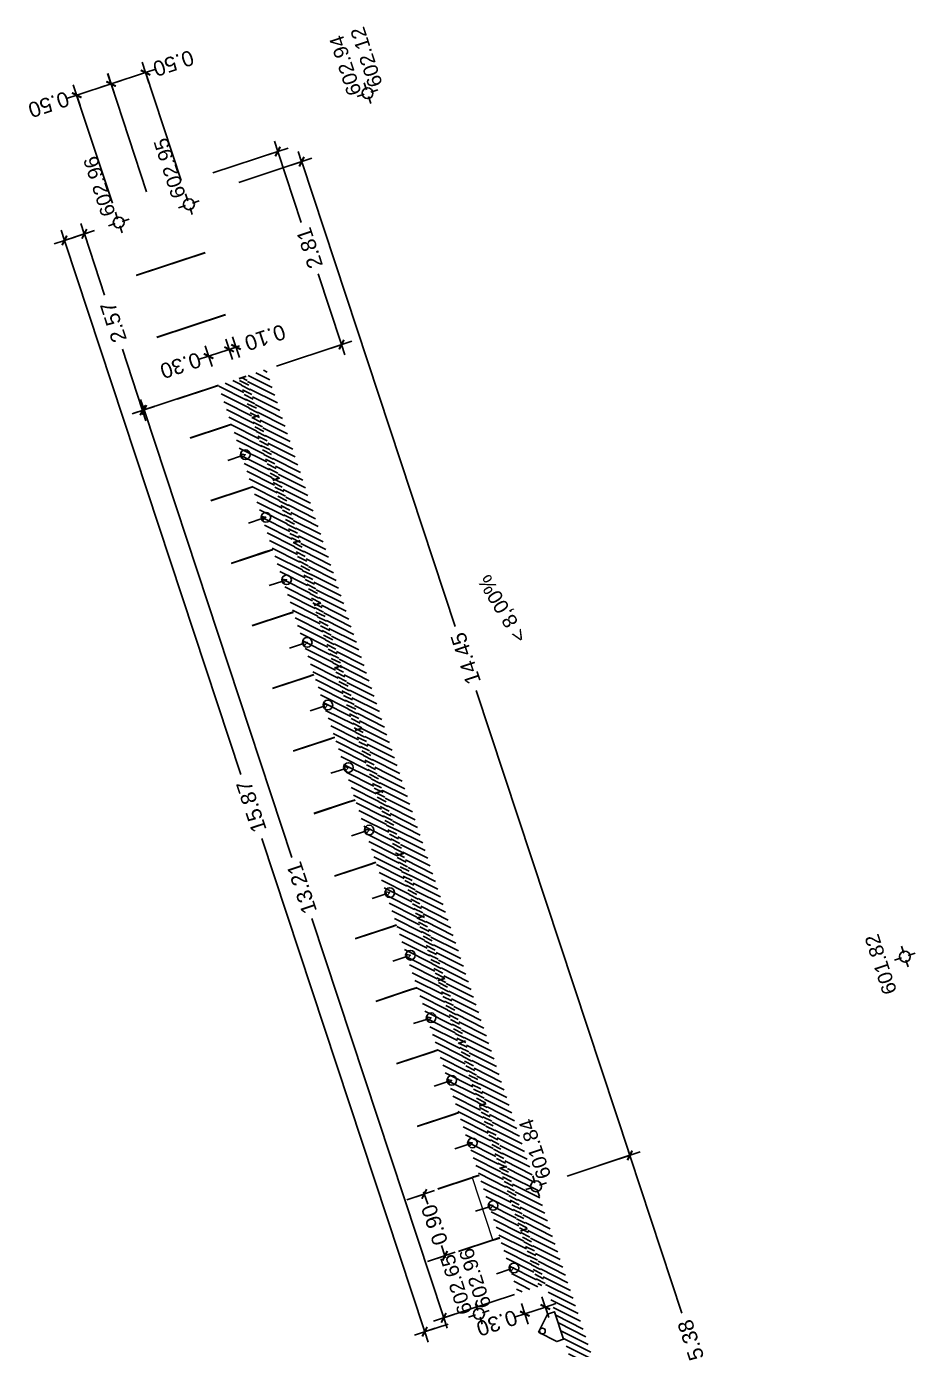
# Model space of a CAD drawing. Header units: metres. Extents: x 679304 to 680626, y 2747329 to 2750056.
# Drawn here: x 679707.12 to 679719.44, y 2748614.1 to 2748632.38 of the extents above; entities that cross this region are included whole.
import ezdxf
from ezdxf.enums import TextEntityAlignment as Align

# ---------------------------------------------------------------- set-up
doc = ezdxf.new("R2010")
doc.units = ezdxf.units.M
doc.linetypes.add('DASHEDX2', pattern=[1.5, 1, -0.5])
for name, color, linetype in [('00_WF_Return', 150, 'Continuous'), ('00_WF_Supply', 170, 'Continuous'), ('01-TX-Cotes_1-100', 157, 'Continuous'), ('01-TX-Dimensions_1-100', 157, 'Continuous'), ('01-TX-Pendents_1-100', 157, 'Continuous'), ('02-L-Waterfeatures 02', 152, 'Continuous'), ('COTAUX', 7, 'Continuous')]:
    doc.layers.add(name, color=color, linetype=linetype)
doc.layers.add('02-L-projecció 2', color=251, linetype='Continuous', lineweight=5, true_color=0x636363)
doc.layers.add('02-L-Waterfeatures 01', color=150, linetype='Continuous', true_color=0x2e9aff)
doc.styles.get("Standard").update_dxf_attribs({"font": 'arial.ttf'})
doc.dimstyles.new('E100', dxfattribs={"dimscale": 0.03, "dimtxt": 7, "dimasz": 0.5, "dimexe": 0.1, "dimexo": 15, "dimgap": 4, "dimtad": 1, "dimzin": 0, "dimdsep": 46, "dimtxsty": 'Standard', "dimblk1": 'LINCOT200', "dimblk2": 'LINCOT200', "dimsah": 1, "dimcen": 0.1, "dimdle": 0.1, "dimclrt": 256, "dimadec": 0, "dimazin": 0, "dimtfac": 0.015385, "dimtofl": 0, "dimtmove": 0, "dimatfit": 3, "dimldrblk": 'LINCOT200', "dimfxl": 1, "dimtolj": 1, "dimtzin": 0, "dimarcsym": 0})
pattern_1 = [(153.27658, (679683.005976, 2748603.73703), (-0.03569367, -0.07089677), [])]

# ---------------------------------------------------------------- blocks, each defined once
blk = doc.blocks.new('*U15')
at = {"linetype": 'DASHEDX2', "ltscale": 0.5}
for points in [[(1.5, 0), (-1.5, 0)], [(0, -1.5), (0, 1.5)]]:
    blk.add_lwpolyline(points, dxfattribs=at)
blk.add_circle((0, 0), 0.75)
at = {"ltscale": 0.3}
blk.add_attdef('COTES', text='', height=2, dxfattribs=at).set_placement((5.56, 1), align=Align.MIDDLE)
blk = doc.blocks.new('Cotes Altimetriques')
at = {"linetype": 'DASHEDX2', "ltscale": 0.5}
for points in [[(1.5, 0), (-1.5, 0)], [(0, -1.5), (0, 1.5)]]:
    blk.add_lwpolyline(points, dxfattribs=at)
blk.add_circle((0, 0), 0.75)
at = {"ltscale": 0.3}
blk.add_attdef('COTES', text='', height=2, dxfattribs=at).set_placement((0, 3.5), align=Align.MIDDLE)
blk = doc.blocks.new('*U13')
at = {"linetype": 'DASHEDX2', "ltscale": 0.5}
for points in [[(1.5, 0), (-1.5, 0)], [(0, -1.5), (0, 1.5)]]:
    blk.add_lwpolyline(points, dxfattribs=at)
blk.add_circle((0, 0), 0.75)
at = {"ltscale": 0.3}
blk.add_attdef('COTES', text='', height=2, dxfattribs=at).set_placement((4.58, 1.74), align=Align.MIDDLE)
blk = doc.blocks.new('*U14')
at = {"linetype": 'DASHEDX2', "ltscale": 0.5}
for points in [[(1.5, 0), (-1.5, 0)], [(0, -1.5), (0, 1.5)]]:
    blk.add_lwpolyline(points, dxfattribs=at)
blk.add_circle((0, 0), 0.75)
at = {"ltscale": 0.3}
blk.add_attdef('COTES', text='', height=2, dxfattribs=at).set_placement((4.78, -1.39), align=Align.MIDDLE)
blk = doc.blocks.new('*U19')
at = {"linetype": 'DASHEDX2', "ltscale": 0.5}
for points in [[(1.5, 0), (-1.5, 0)], [(0, -1.5), (0, 1.5)]]:
    blk.add_lwpolyline(points, dxfattribs=at)
blk.add_circle((0, 0), 0.75)
at = {"ltscale": 0.3}
blk.add_attdef('COTES', text='', height=2, dxfattribs=at).set_placement((4.94, -1.44), align=Align.MIDDLE)
blk = doc.blocks.new('*U16')
at = {"linetype": 'DASHEDX2', "ltscale": 0.5}
for points in [[(1.5, 0), (-1.5, 0)], [(0, -1.5), (0, 1.5)]]:
    blk.add_lwpolyline(points, dxfattribs=at)
blk.add_circle((0, 0), 0.75)
at = {"ltscale": 0.3}
blk.add_attdef('COTES', text='', height=2, dxfattribs=at).set_placement((5.56, 1), align=Align.MIDDLE)
blk = doc.blocks.new('*U20')
at = {"linetype": 'DASHEDX2', "ltscale": 0.5}
for points in [[(1.5, 0), (-1.5, 0)], [(0, -1.5), (0, 1.5)]]:
    blk.add_lwpolyline(points, dxfattribs=at)
blk.add_circle((0, 0), 0.75)
at = {"ltscale": 0.3}
blk.add_attdef('COTES', text='', height=2, dxfattribs=at).set_placement((4.81, 1.75), align=Align.MIDDLE)
blk = doc.blocks.new('*U21')
at = {"linetype": 'DASHEDX2', "ltscale": 0.5}
for points in [[(1.5, 0), (-1.5, 0)], [(0, -1.5), (0, 1.5)]]:
    blk.add_lwpolyline(points, dxfattribs=at)
blk.add_circle((0, 0), 0.75)
at = {"ltscale": 0.3}
blk.add_attdef('COTES', text='', height=2, dxfattribs=at).set_placement((4.82, -1), align=Align.MIDDLE)
blk = doc.blocks.new('LINCOT200')
for p, q in [((0, -10), (0, 10)), ((0, 0), (10, 0))]:
    blk.add_line(p, q)
at = {"const_width": 1.88}
blk.add_lwpolyline([(3.5, -3.5), (-3.5, 3.5)], dxfattribs=at)
at = {"layer": 'COTAUX'}
blk.add_line((0, 0), (-1.2, 0), dxfattribs=at)
blk = doc.blocks.new('*D226')
at = {"layer": '01-TX-Dimensions_1-100', "color": 0, "lineweight": -2, "transparency": 16777216}
for p, q in [((679710.054, 2748630.222), (679710.924, 2748630.509)), ((679710.926, 2748630.494), (679713.041, 2748624.088)), ((679715.449, 2748616.798), (679713.333, 2748623.204)), ((679714.587, 2748616.497), (679715.456, 2748616.785))]:
    blk.add_line(p, q, dxfattribs=at)
at = {"layer": 'DEFPOINTS', "color": 0, "transparency": 16777216}
for p in [(679710.921, 2748630.508), (679709.627, 2748630.081), (679714.16, 2748616.356)]:
    blk.add_point(p, dxfattribs=at)
at = {"layer": '01-TX-Dimensions_1-100', "color": 0, "lineweight": -2, "transparency": 16777216, "xscale": 0.015, "yscale": 0.015, "zscale": 0.015}
for p, rotation in [((679710.921, 2748630.508), 108.2765840035686), ((679715.454, 2748616.784), 288.2765840035686)]:
    blk.add_blockref('LINCOT200', p, dxfattribs=dict(at, rotation=rotation))
at = {"layer": '01-TX-Dimensions_1-100', "transparency": 16777216, "insert": (679713.187, 2748623.646), "char_height": 0.21, "attachment_point": 5, "rotation": 108.2766}
blk.add_mtext('\\A1;14.45', dxfattribs=at)
blk = doc.blocks.new('*D227')
at = {"layer": '01-TX-Dimensions_1-100', "color": 0, "lineweight": -2, "transparency": 16777216}
for p, q in [((679714.587, 2748616.497), (679715.457, 2748616.785)), ((679715.459, 2748616.77), (679716.174, 2748614.605)), ((679717.135, 2748611.694), (679716.42, 2748613.859)), ((679716.273, 2748611.393), (679717.143, 2748611.681))]:
    blk.add_line(p, q, dxfattribs=at)
at = {"layer": 'DEFPOINTS', "color": 0, "transparency": 16777216}
for p in [(679714.16, 2748616.356), (679717.14, 2748611.68), (679715.845, 2748611.252)]:
    blk.add_point(p, dxfattribs=at)
at = {"layer": '01-TX-Dimensions_1-100', "color": 0, "lineweight": -2, "transparency": 16777216, "xscale": 0.015, "yscale": 0.015, "zscale": 0.015}
for p, rotation in [((679715.454, 2748616.784), 108.2775323127074), ((679717.14, 2748611.68), 288.2775323127074)]:
    blk.add_blockref('LINCOT200', p, dxfattribs=dict(at, rotation=rotation))
at = {"layer": '01-TX-Dimensions_1-100', "transparency": 16777216, "insert": (679716.297, 2748614.232), "char_height": 0.21, "attachment_point": 5, "rotation": 108.2775}
blk.add_mtext('\\A1;5.38', dxfattribs=at)
blk = doc.blocks.new('*D228')
at = {"layer": '01-TX-Dimensions_1-100', "color": 0, "lineweight": -2, "transparency": 16777216}
for p, q in [((679707.967, 2748629.526), (679707.642, 2748629.419)), ((679707.65, 2748629.406), (679710.081, 2748622.042)), ((679712.617, 2748614.362), (679710.373, 2748621.16)), ((679712.943, 2748614.454), (679712.619, 2748614.347))]:
    blk.add_line(p, q, dxfattribs=at)
at = {"layer": 'DEFPOINTS', "color": 0, "transparency": 16777216}
for p in [(679708.394, 2748629.667), (679707.645, 2748629.42), (679713.37, 2748614.596)]:
    blk.add_point(p, dxfattribs=at)
at = {"layer": '01-TX-Dimensions_1-100', "color": 0, "lineweight": -2, "transparency": 16777216, "xscale": 0.015, "yscale": 0.015, "zscale": 0.015}
for p, rotation in [((679707.645, 2748629.42), 108.2714776573968), ((679712.621, 2748614.348), 288.2714776573968)]:
    blk.add_blockref('LINCOT200', p, dxfattribs=dict(at, rotation=rotation))
at = {"layer": '01-TX-Dimensions_1-100', "transparency": 16777216, "insert": (679710.227, 2748621.601), "char_height": 0.21, "attachment_point": 5, "rotation": 108.2715}
blk.add_mtext('\\A1;15.87', dxfattribs=at)
blk = doc.blocks.new('*D229')
at = {"layer": '01-TX-Dimensions_1-100', "color": 0, "lineweight": -2, "transparency": 16777216}
for p, q in [((679709.722, 2748627.403), (679708.741, 2748627.079)), ((679708.749, 2748627.066), (679710.784, 2748620.899)), ((679712.879, 2748614.554), (679711.063, 2748620.056)), ((679713.861, 2748614.862), (679712.881, 2748614.539))]:
    blk.add_line(p, q, dxfattribs=at)
at = {"layer": 'DEFPOINTS', "color": 0, "transparency": 16777216}
for p in [(679710.149, 2748627.544), (679708.744, 2748627.08), (679714.289, 2748615.003)]:
    blk.add_point(p, dxfattribs=at)
at = {"layer": '01-TX-Dimensions_1-100', "color": 0, "lineweight": -2, "transparency": 16777216, "xscale": 0.015, "yscale": 0.015, "zscale": 0.015}
for p, rotation in [((679708.744, 2748627.08), 108.2667085101868), ((679712.883, 2748614.54), 288.2667085101868)]:
    blk.add_blockref('LINCOT200', p, dxfattribs=dict(at, rotation=rotation))
at = {"layer": '01-TX-Dimensions_1-100', "transparency": 16777216, "insert": (679710.923, 2748620.477), "char_height": 0.21, "attachment_point": 5, "rotation": 108.2667}
blk.add_mtext('\\A1;13.21', dxfattribs=at)
blk = doc.blocks.new('*D230')
at = {"layer": '01-TX-Dimensions_1-100', "color": 0, "lineweight": -2, "transparency": 16777216}
for p, q in [((679708.274, 2748631.578), (679707.828, 2748631.43)), ((679708.78, 2748630.093), (679708.288, 2748631.585)), ((679707.814, 2748631.426), (679707.8, 2748631.421)), ((679708.306, 2748629.937), (679707.813, 2748631.428))]:
    blk.add_line(p, q, dxfattribs=at)
at = {"layer": 'DEFPOINTS', "color": 0, "transparency": 16777216}
for p in [(679707.814, 2748631.426), (679708.921, 2748629.666), (679708.447, 2748629.509)]:
    blk.add_point(p, dxfattribs=at)
at = {"layer": '01-TX-Dimensions_1-100', "color": 0, "lineweight": -2, "transparency": 16777216, "xscale": 0.015, "yscale": 0.015, "zscale": 0.015}
for p, rotation in [((679708.289, 2748631.582), 18.26961630097583), ((679707.814, 2748631.426), 198.2696163009758)]:
    blk.add_blockref('LINCOT200', p, dxfattribs=dict(at, rotation=rotation))
at = {"layer": '01-TX-Dimensions_1-100', "transparency": 16777216, "insert": (679707.427, 2748631.298), "char_height": 0.21, "attachment_point": 5, "rotation": 198.2696}
blk.add_mtext('\\A1;0.50', dxfattribs=at)
blk = doc.blocks.new('*D231')
at = {"layer": '01-TX-Dimensions_1-100', "color": 0, "lineweight": -2, "transparency": 16777216}
for p, q in [((679714.274, 2748614.684), (679714.019, 2748614.6)), ((679714.336, 2748614.545), (679714.289, 2748614.686)), ((679714.004, 2748614.596), (679713.99, 2748614.591)), ((679714.052, 2748614.451), (679714.005, 2748614.593))]:
    blk.add_line(p, q, dxfattribs=at)
at = {"layer": 'DEFPOINTS', "color": 0, "transparency": 16777216}
for p in [(679713.911, 2748614.879), (679714.195, 2748614.972), (679714.004, 2748614.596)]:
    blk.add_point(p, dxfattribs=at)
at = {"layer": '01-TX-Dimensions_1-100', "color": 0, "lineweight": -2, "transparency": 16777216, "xscale": 0.015, "yscale": 0.015, "zscale": 0.015}
for p, rotation in [((679714.288, 2748614.689), 18.2277938631466), ((679714.004, 2748614.596), 198.2277938631466)]:
    blk.add_blockref('LINCOT200', p, dxfattribs=dict(at, rotation=rotation))
at = {"layer": '01-TX-Dimensions_1-100', "transparency": 16777216, "insert": (679713.618, 2748614.468), "char_height": 0.21, "attachment_point": 5, "rotation": 198.2278}
blk.add_mtext('\\A1;0.30', dxfattribs=at)
blk = doc.blocks.new('*D232')
at = {"layer": '01-TX-Dimensions_1-100', "color": 0, "lineweight": -2, "transparency": 16777216}
for p, q in [((679708.303, 2748631.587), (679708.749, 2748631.734)), ((679709.255, 2748630.25), (679708.763, 2748631.742)), ((679708.764, 2748631.739), (679708.778, 2748631.744)), ((679708.78, 2748630.093), (679708.288, 2748631.585))]:
    blk.add_line(p, q, dxfattribs=at)
at = {"layer": 'DEFPOINTS', "color": 0, "transparency": 16777216}
for p in [(679708.764, 2748631.739), (679708.921, 2748629.666), (679709.396, 2748629.823)]:
    blk.add_point(p, dxfattribs=at)
at = {"layer": '01-TX-Dimensions_1-100', "color": 0, "lineweight": -2, "transparency": 16777216, "xscale": 0.015, "yscale": 0.015, "zscale": 0.015}
for p, rotation in [((679708.764, 2748631.739), 18.273376248171), ((679708.288, 2748631.582), 198.273376248171)]:
    blk.add_blockref('LINCOT200', p, dxfattribs=dict(at, rotation=rotation))
at = {"layer": '01-TX-Dimensions_1-100', "transparency": 16777216, "insert": (679709.15, 2748631.867), "char_height": 0.21, "attachment_point": 5, "rotation": 198.2734}
blk.add_mtext('\\A1;0.50', dxfattribs=at)
blk = doc.blocks.new('*D233')
at = {"layer": '01-TX-Dimensions_1-100', "color": 0, "lineweight": -2, "transparency": 16777216}
for p, q in [((679709.906, 2748627.911), (679709.892, 2748627.907)), ((679709.913, 2748627.94), (679709.92, 2748627.919)), ((679710.007, 2748627.971), (679710.014, 2748627.95)), ((679710.03, 2748627.952), (679710.044, 2748627.957))]:
    blk.add_line(p, q, dxfattribs=at)
at = {"layer": 'DEFPOINTS', "color": 0, "transparency": 16777216}
for p in [(679709.92, 2748627.916), (679710.054, 2748627.513), (679710.149, 2748627.544)]:
    blk.add_point(p, dxfattribs=at)
at = {"layer": '01-TX-Dimensions_1-100', "color": 0, "lineweight": -2, "transparency": 16777216, "xscale": 0.015, "yscale": 0.015, "zscale": 0.015}
for p, rotation in [((679709.92, 2748627.916), 18.28231680410878), ((679710.015, 2748627.948), 198.2823168041088)]:
    blk.add_blockref('LINCOT200', p, dxfattribs=dict(at, rotation=rotation))
at = {"layer": '01-TX-Dimensions_1-100', "transparency": 16777216, "insert": (679710.416, 2748628.08), "char_height": 0.21, "attachment_point": 5, "rotation": 198.2823}
blk.add_mtext('\\A1;0.10', dxfattribs=at)
blk = doc.blocks.new('*D234')
at = {"layer": '01-TX-Dimensions_1-100', "color": 0, "lineweight": -2, "transparency": 16777216}
for p, q in [((679709.636, 2748627.822), (679709.621, 2748627.817)), ((679709.628, 2748627.846), (679709.635, 2748627.825)), ((679709.906, 2748627.911), (679709.65, 2748627.827)), ((679709.913, 2748627.94), (679709.92, 2748627.919))]:
    blk.add_line(p, q, dxfattribs=at)
at = {"layer": 'DEFPOINTS', "color": 0, "transparency": 16777216}
for p in [(679709.636, 2748627.822), (679710.054, 2748627.513), (679709.769, 2748627.419)]:
    blk.add_point(p, dxfattribs=at)
at = {"layer": '01-TX-Dimensions_1-100', "color": 0, "lineweight": -2, "transparency": 16777216, "xscale": 0.015, "yscale": 0.015, "zscale": 0.015}
for p, rotation in [((679709.92, 2748627.916), 18.27923781670532), ((679709.636, 2748627.822), 198.2792378167053)]:
    blk.add_blockref('LINCOT200', p, dxfattribs=dict(at, rotation=rotation))
at = {"layer": '01-TX-Dimensions_1-100', "transparency": 16777216, "insert": (679709.249, 2748627.694), "char_height": 0.21, "attachment_point": 5, "rotation": 198.2792}
blk.add_mtext('\\A1;0.30', dxfattribs=at)
blk = doc.blocks.new('*D235')
at = {"layer": '01-TX-Dimensions_1-100', "color": 0, "lineweight": -2, "transparency": 16777216}
for p, q in [((679707.967, 2748629.526), (679707.916, 2748629.51)), ((679707.924, 2748629.496), (679708.198, 2748628.666)), ((679708.72, 2748627.087), (679708.446, 2748627.917)), ((679708.772, 2748627.089), (679708.722, 2748627.072))]:
    blk.add_line(p, q, dxfattribs=at)
at = {"layer": 'DEFPOINTS', "color": 0, "transparency": 16777216}
for p in [(679708.394, 2748629.667), (679707.919, 2748629.511), (679709.199, 2748627.23)]:
    blk.add_point(p, dxfattribs=at)
at = {"layer": '01-TX-Dimensions_1-100', "color": 0, "lineweight": -2, "transparency": 16777216, "xscale": 0.015, "yscale": 0.015, "zscale": 0.015}
for p, rotation in [((679707.919, 2748629.511), 108.2799966822608), ((679708.724, 2748627.073), 288.2799966822608)]:
    blk.add_blockref('LINCOT200', p, dxfattribs=dict(at, rotation=rotation))
at = {"layer": '01-TX-Dimensions_1-100', "transparency": 16777216, "insert": (679708.322, 2748628.292), "char_height": 0.21, "attachment_point": 5, "rotation": 108.28}
blk.add_mtext('\\A1;2.57', dxfattribs=at)
blk = doc.blocks.new('*D236')
at = {"layer": '01-TX-Dimensions_1-100', "color": 0, "lineweight": -2, "transparency": 16777216}
for p, q in [((679709.695, 2748630.352), (679710.593, 2748630.649)), ((679710.595, 2748630.634), (679710.914, 2748629.67)), ((679711.467, 2748627.996), (679711.149, 2748628.96)), ((679710.576, 2748627.685), (679711.475, 2748627.982))]:
    blk.add_line(p, q, dxfattribs=at)
at = {"layer": 'DEFPOINTS', "color": 0, "transparency": 16777216}
for p in [(679709.268, 2748630.211), (679711.472, 2748627.981), (679710.149, 2748627.544)]:
    blk.add_point(p, dxfattribs=at)
at = {"layer": '01-TX-Dimensions_1-100', "color": 0, "lineweight": -2, "transparency": 16777216, "xscale": 0.015, "yscale": 0.015, "zscale": 0.015}
for p, rotation in [((679710.591, 2748630.648), 108.2890959196915), ((679711.472, 2748627.981), 288.2890959196915)]:
    blk.add_blockref('LINCOT200', p, dxfattribs=dict(at, rotation=rotation))
at = {"layer": '01-TX-Dimensions_1-100', "transparency": 16777216, "insert": (679711.031, 2748629.315), "char_height": 0.21, "attachment_point": 5, "rotation": 108.2891}
blk.add_mtext('\\A1;2.81', dxfattribs=at)
blk = doc.blocks.new('*D237')
at = {"layer": '01-TX-Dimensions_1-100', "color": 0, "lineweight": -2, "transparency": 16777216}
for p, q in [((679712.376, 2748616.171), (679712.612, 2748616.25)), ((679712.61, 2748616.265), (679712.606, 2748616.279)), ((679712.661, 2748615.317), (679712.897, 2748615.396)), ((679712.905, 2748615.383), (679712.91, 2748615.369))]:
    blk.add_line(p, q, dxfattribs=at)
at = {"layer": 'DEFPOINTS', "color": 0, "transparency": 16777216}
for p in [(679712.803, 2748616.314), (679712.615, 2748616.251), (679713.088, 2748615.46)]:
    blk.add_point(p, dxfattribs=at)
at = {"layer": '01-TX-Dimensions_1-100', "color": 0, "lineweight": -2, "transparency": 16777216, "xscale": 0.015, "yscale": 0.015, "zscale": 0.015}
for p, rotation in [((679712.615, 2748616.251), 288.4681539465855), ((679712.9, 2748615.397), 108.4681539465855)]:
    blk.add_blockref('LINCOT200', p, dxfattribs=dict(at, rotation=rotation))
at = {"layer": '01-TX-Dimensions_1-100', "transparency": 16777216, "insert": (679712.758, 2748615.824), "char_height": 0.21, "attachment_point": 5, "rotation": 108.4682}
blk.add_mtext('\\A1;0.90', dxfattribs=at)
blk = doc.blocks.new('WF_R_Overflow')
at = {"layer": '00_WF_Return'}
blk.add_lwpolyline([(0.3, 0), (0.1, -0.2), (0, -0.2), (0, 0.2), (0.1, 0.2)], close=True, dxfattribs=at)
blk.add_circle((0.243, 0), 0.04, dxfattribs=at)
blk = doc.blocks.new('WF_S_Nozzle')
at = {"layer": '00_WF_Supply'}
blk.add_lwpolyline([(0, 0), (-0.2, 0)], dxfattribs=at)
blk.add_lwpolyline([(0, 0.03), (0, -0.03), (0.055, 0)], close=True, dxfattribs=at)
blk.add_circle((0.055, 0), 0.0666, dxfattribs=at)

msp = doc.modelspace()

# ---------------------------------------------------------------- hatches: boundary and pattern name
at = {"layer": '02-L-Waterfeatures 01'}
h = msp.add_hatch(dxfattribs=at)
h.set_pattern_fill('ANSI31', color=256, scale=0.025)
h.set_pattern_definition(pattern_1)
h.paths.add_polyline_path([(679710.1485, 2748627.5449), (679710.4331, 2748627.6396), (679718.2756, 2748603.8932), (679717.9912, 2748603.8018)])
h = msp.add_hatch(dxfattribs=at)
h.set_pattern_fill('ANSI31', color=256, scale=0.025)
h.set_pattern_definition(pattern_1)
h.paths.add_polyline_path([(679709.7714, 2748627.4203), (679713.9089, 2748614.8779), (679714.1961, 2748614.9728), (679710.0596, 2748627.5155)])
at = {"layer": '02-L-Waterfeatures 02'}
h = msp.add_hatch(dxfattribs=at)
h.set_pattern_fill('ANSI31', color=256, scale=0.015)
h.set_pattern_definition([(153.2765840036, (-2143418.27278, 2532059.38485), (-0.0214162038181, -0.0425380634141), [])])
h.paths.add_polyline_path([(679714.1961, 2748614.9728), (679714.2889, 2748615.0035), (679710.1489, 2748627.545), (679710.0535, 2748627.5135)])

# ---------------------------------------------------------------- linework, layer by layer
at = {"layer": '02-L-projecció 2'}
for points in [[(679709.5836, 2748629.2539), (679708.6344, 2748628.9404)], [(679709.5868, 2748629.2444), (679708.6375, 2748628.9309)], [(679709.8659, 2748628.3994), (679708.9167, 2748628.0858)], [(679709.8691, 2748628.3899), (679708.9198, 2748628.0763)], [(679710.1481, 2748627.5447), (679710.0535, 2748627.5135)], [(679710.1512, 2748627.5352), (679710.0567, 2748627.504)], [(679709.6737, 2748627.388), (679709.199, 2748627.2312)], [(679709.6769, 2748627.3785), (679709.2021, 2748627.2217)], [(679709.7682, 2748627.4192), (679709.6737, 2748627.388)], [(679709.7714, 2748627.4098), (679709.6768, 2748627.3785)], [(679710.3257, 2748627.0062), (679710.2326, 2748626.9754)], [(679710.3289, 2748626.9967), (679710.2357, 2748626.9659)], [(679709.8527, 2748626.8499), (679709.3761, 2748626.6925)], [(679709.8558, 2748626.8404), (679709.3792, 2748626.683)], [(679709.9458, 2748626.8807), (679709.8527, 2748626.8499)], [(679709.949, 2748626.8712), (679709.8558, 2748626.8404)], [(679710.2314, 2748626.0166), (679710.1383, 2748625.9859)], [(679710.2346, 2748626.0072), (679710.1414, 2748625.9764)], [(679710.6113, 2748626.1421), (679710.5181, 2748626.1114)], [(679710.6145, 2748626.1326), (679710.5213, 2748626.1019)], [(679710.1383, 2748625.9859), (679709.6617, 2748625.8284)], [(679710.1414, 2748625.9764), (679709.6648, 2748625.8189)], [(679710.8963, 2748625.2779), (679710.8032, 2748625.2471)], [(679710.8995, 2748625.2684), (679710.8063, 2748625.2376)], [(679710.4233, 2748625.1217), (679709.9467, 2748624.9642)], [(679710.4264, 2748625.1122), (679709.9498, 2748624.9547)], [(679710.5165, 2748625.1524), (679710.4233, 2748625.1217)], [(679710.5196, 2748625.1429), (679710.4264, 2748625.1122)], [(679711.1819, 2748624.4139), (679711.0888, 2748624.3831)], [(679711.1851, 2748624.4044), (679711.0919, 2748624.3736)], [(679710.7089, 2748624.2576), (679710.2323, 2748624.1002)], [(679710.712, 2748624.2481), (679710.2354, 2748624.0907)], [(679710.802, 2748624.2884), (679710.7089, 2748624.2576)], [(679710.8052, 2748624.2789), (679710.712, 2748624.2481)], [(679711.4669, 2748623.5497), (679711.3738, 2748623.5189)], [(679711.4701, 2748623.5402), (679711.3769, 2748623.5094)], [(679710.9939, 2748623.3934), (679710.5173, 2748623.236)], [(679710.997, 2748623.3839), (679710.5204, 2748623.2265)], [(679711.0871, 2748623.4242), (679710.9939, 2748623.3934)], [(679711.0902, 2748623.4147), (679710.997, 2748623.3839)], [(679711.2795, 2748622.5294), (679710.8029, 2748622.372)], [(679711.3727, 2748622.5602), (679711.2795, 2748622.5294)], [(679711.3758, 2748622.5507), (679711.2826, 2748622.5199)], [(679711.7525, 2748622.6857), (679711.6594, 2748622.6549)], [(679711.7557, 2748622.6762), (679711.6625, 2748622.6454)], [(679711.2826, 2748622.5199), (679710.806, 2748622.3625)], [(679712.0375, 2748621.8214), (679711.9444, 2748621.7907)], [(679712.0407, 2748621.8119), (679711.9475, 2748621.7812)], [(679711.5645, 2748621.6652), (679711.0879, 2748621.5077)], [(679711.5676, 2748621.6557), (679711.091, 2748621.4982)], [(679711.6577, 2748621.696), (679711.5645, 2748621.6652)], [(679711.6608, 2748621.6865), (679711.5676, 2748621.6557)], [(679712.3231, 2748620.9574), (679712.23, 2748620.9266)], [(679712.3263, 2748620.9479), (679712.2331, 2748620.9171)], [(679711.8501, 2748620.8012), (679711.3735, 2748620.6437)], [(679711.8532, 2748620.7917), (679711.3766, 2748620.6342)], [(679711.9433, 2748620.8319), (679711.8501, 2748620.8012)], [(679711.9464, 2748620.8224), (679711.8532, 2748620.7917)], [(679712.2283, 2748619.9677), (679712.1351, 2748619.9369)], [(679712.6081, 2748620.0932), (679712.515, 2748620.0624)], [(679712.6113, 2748620.0837), (679712.5181, 2748620.0529)], [(679712.1351, 2748619.9369), (679711.6585, 2748619.7795)], [(679712.1382, 2748619.9274), (679711.6616, 2748619.77)], [(679712.2314, 2748619.9582), (679712.1382, 2748619.9274)], [(679712.4207, 2748619.0729), (679711.9441, 2748618.9155)], [(679712.4238, 2748619.0634), (679711.9472, 2748618.906)], [(679712.5139, 2748619.1037), (679712.4207, 2748619.0729)], [(679712.517, 2748619.0942), (679712.4238, 2748619.0634)], [(679712.8937, 2748619.2292), (679712.8006, 2748619.1984)], [(679712.8969, 2748619.2197), (679712.8037, 2748619.1889)], [(679713.1787, 2748618.365), (679713.0856, 2748618.3342)], [(679713.1819, 2748618.3555), (679713.0887, 2748618.3247)], [(679712.7057, 2748618.2087), (679712.2291, 2748618.0513)], [(679712.7088, 2748618.1992), (679712.2322, 2748618.0418)], [(679712.7989, 2748618.2395), (679712.7057, 2748618.2087)], [(679712.802, 2748618.23), (679712.7088, 2748618.1992)], [(679713.4643, 2748617.5009), (679713.3712, 2748617.4702)], [(679713.4675, 2748617.4914), (679713.3743, 2748617.4607)], [(679712.9913, 2748617.3447), (679712.5147, 2748617.1872)], [(679712.9944, 2748617.3352), (679712.5178, 2748617.1777)], [(679713.0845, 2748617.3754), (679712.9913, 2748617.3447)], [(679713.0876, 2748617.366), (679712.9944, 2748617.3352)], [(679713.3685, 2748616.5109), (679713.2767, 2748616.4806)], [(679713.3716, 2748616.5014), (679713.2799, 2748616.4711)], [(679713.7484, 2748616.6364), (679713.6566, 2748616.6061)], [(679713.7515, 2748616.6269), (679713.6597, 2748616.5966)], [(679713.274, 2748616.4797), (679712.7992, 2748616.3229)], [(679713.2771, 2748616.4702), (679712.8023, 2748616.3134)], [(679713.5606, 2748615.616), (679713.2799, 2748616.4711)], [(679714.035, 2748615.7727), (679713.942, 2748615.742)], [(679714.0381, 2748615.7632), (679713.9452, 2748615.7325)], [(679713.5606, 2748615.616), (679713.0858, 2748615.4592)], [(679713.5637, 2748615.6065), (679713.0889, 2748615.4497)], [(679713.6551, 2748615.6472), (679713.5621, 2748615.6165)], [(679713.6582, 2748615.6377), (679713.5653, 2748615.607)]]:
    msp.add_lwpolyline(points, dxfattribs=at)

# ---------------------------------------------------------------- block references
at = {"layer": '00_WF_Supply'}
for name, p, rotation in [('WF_S_Nozzle', (679710.0898, 2748626.4438), 18.27138023310092), ('WF_S_Nozzle', (679710.3748, 2748625.5796), 18.27138023310092), ('WF_S_Nozzle', (679710.6604, 2748624.7155), 18.27138023310092), ('WF_S_Nozzle', (679710.9454, 2748623.8513), 18.27138023310092), ('WF_S_Nozzle', (679711.231, 2748622.9873), 18.27138023310092), ('WF_S_Nozzle', (679711.5157, 2748622.123), 18.27138023310092), ('WF_S_Nozzle', (679711.8016, 2748621.2591), 18.27138023310092), ('WF_S_Nozzle', (679712.0866, 2748620.3948), 18.27138023310092), ('WF_S_Nozzle', (679712.3722, 2748619.5308), 18.27138023310092), ('WF_S_Nozzle', (679712.6575, 2748618.6667), 18.27138023310092), ('WF_S_Nozzle', (679712.9429, 2748617.8026), 18.27138023310092), ('WF_S_Nozzle', (679713.2283, 2748616.9385), 18.27138023310092), ('WF_S_Nozzle', (679713.5138, 2748616.0744), 18.27138023310092), ('WF_S_Nozzle', (679713.8015, 2748615.2111), 18.27138023310092), ('WF_R_Overflow', (679714.477, 2748614.4337), 198.2717861488219)]:
    msp.add_blockref(name, p, dxfattribs=dict(at, rotation=rotation))
at = {"layer": '01-TX-Cotes_1-100', "ltscale": 0.3, "xscale": 0.1, "yscale": 0.1, "zscale": 0.1, "rotation": 108}
for name, p, values in [('*U13', (679711.8311, 2748631.454), {'COTES': '602.94'}), ('*U14', (679711.8311, 2748631.454), {'COTES': '602.12'}), ('*U15', (679709.3642, 2748629.919), {'COTES': '602.95'}), ('*U16', (679708.394, 2748629.6681), {'COTES': '602.96'}), ('Cotes Altimetriques', (679719.2537, 2748619.5282), {'COTES': '601.82'}), ('*U19', (679714.159, 2748616.3572), {'COTES': '601.84'}), ('*U20', (679713.3706, 2748614.5949), {'COTES': '602.65'}), ('*U21', (679713.3706, 2748614.5949), {'COTES': '602.96'})]:
    msp.add_blockref(name, p, dxfattribs=at).add_auto_attribs(values)

# ---------------------------------------------------------------- texts
at = {"layer": '01-TX-Pendents_1-100', "insert": (679713.8731, 2748623.8372), "char_height": 0.2, "attachment_point": 1, "rotation": 121}
msp.add_mtext_dynamic_manual_height_columns('< 8,00%', width=15.97655, gutter_width=1, heights=[0], dxfattribs=at)

# ---------------------------------------------------------------- dimensions: what is measured, and where the dimension line sits
at = {"layer": '01-TX-Dimensions_1-100'}
for p1, p2, distance, picture, middle in [((679708.9212, 2748629.6659), (679709.3963, 2748629.8228), 2.0181, '*D232', (679709.1504, 2748631.8669)), ((679708.9212, 2748629.6659), (679708.4467, 2748629.5093), -2.0181, '*D230', (679707.4272, 2748631.2979)), ((679709.2677, 2748630.2111), (679710.1491, 2748627.5443), 1.3932, '*D236', (679711.0312, 2748629.3149)), ((679709.1993, 2748627.23), (679708.3942, 2748629.6674), 0.5001, '*D235', (679708.3219, 2748628.2918)), ((679710.0537, 2748627.5128), (679709.7689, 2748627.4187), -0.4249, '*D234', (679709.2488, 2748627.6943)), ((679714.1597, 2748616.3563), (679715.8454, 2748611.2523), 1.3635, '*D227', (679716.2972, 2748614.2319)), ((679713.0882, 2748615.46), (679712.8031, 2748616.3136), 0.1981, '*D237', (679712.7578, 2748615.824)), ((679714.1949, 2748614.9721), (679713.9113, 2748614.8787), 0.2981, '*D231', (679713.6175, 2748614.4682))]:
    dim = msp.add_aligned_dim(p1=p1, p2=p2, distance=distance, dimstyle='E100', override={"dimtad": 0}, dxfattribs=at)
    dim.commit()
    dim.dimension.update_dxf_attribs({"geometry": picture, "text_midpoint": middle})
dim = msp.add_linear_dim(base=(679710.9209, 2748630.5082), p1=(679714.1597, 2748616.3563), p2=(679709.627, 2748630.0809), angle=108.27658, dimstyle='E100', override={"dimtad": 0}, dxfattribs=at)
dim.commit()
dim.dimension.update_dxf_attribs({"geometry": '*D226', "text_midpoint": (679713.1873, 2748623.6459)})
for base, p1, p2, angle, picture, middle in [((679707.6452, 2748629.4201), (679713.3704, 2748614.5955), (679708.3942, 2748629.6674), 108.27148, '*D228', (679710.2269, 2748621.6007)), ((679709.9204, 2748627.9162), (679710.1487, 2748627.5441), (679710.0537, 2748627.5128), 198.28232, '*D233', (679710.4164, 2748628.0801)), ((679708.7441, 2748627.0801), (679714.2885, 2748615.0033), (679710.1492, 2748627.5439), 108.26671, '*D229', (679710.9235, 2748620.4773))]:
    dim = msp.add_linear_dim(base=base, p1=p1, p2=p2, angle=angle, dimstyle='E100', override={"dimtad": 0}, dxfattribs=at)
    dim.commit()
    dim.dimension.update_dxf_attribs({"geometry": picture, "text_midpoint": middle, "dimtype": 161})

doc.saveas('drawing.dxf')
